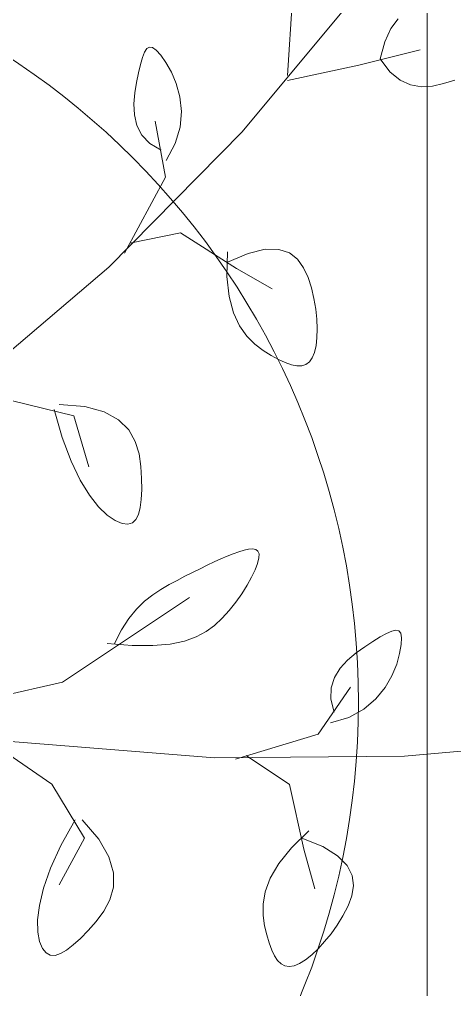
# Model space of a CAD drawing. Header units: centimetres. Extents: x -26724 to 60145, y -23645 to 6771.
# Drawn here: x -10766.76 to -10749.65, y 1028.75 to 1066.9 of the extents above; entities that cross this region are included whole.
import ezdxf

# ---------------------------------------------------------------- set-up
doc = ezdxf.new("R2010")
doc.units = ezdxf.units.CM
for name, pattern in [('AUSGEZOGEN', [0]), ('DALEKOVOD_VN', [5, 2.5, -2.5]), ('PUNKT2_S9', [0.35, 0.15, -0.1, 0, -0.1])]:
    doc.linetypes.add(name, pattern=pattern)
doc.layers.add('3.IZGLED 2', color=7, linetype='Continuous', lineweight=9, true_color=0x4a4a4a)
doc.layers.add('Moebel', color=252, linetype='PUNKT2_S9', lineweight=13)

# ---------------------------------------------------------------- blocks, each defined once
blk = doc.blocks.new('ggggt')
at = {"layer": 'Moebel', "color": 91, "linetype": 'AUSGEZOGEN', "lineweight": 18, "transparency": 33554687}
for p, q in [((1595.243, 2014.777, 13.5), (1595.443, 2017.975, 13.5)), ((1593.455, 2012.56, 13.5), (1597.891, 2017.891, 13.5)), ((1599.3, 2016.613, 13.5), (1599.585, 2016.998, 13.5)), ((1599.063, 2016.095, 13.5), (1599.3, 2016.613, 13.5)), ((1598.881, 2015.427, 13.5), (1599.063, 2016.095, 13.5)), ((1589.541, 2015.478, 13.5), (1589.62, 2015.687, 13.5)), ((1589.62, 2015.687, 13.5), (1589.708, 2015.827, 13.5)), ((1589.708, 2015.827, 13.5), (1589.809, 2015.891, 13.5)), ((1589.809, 2015.891, 13.5), (1589.931, 2015.875, 13.5)), ((1589.931, 2015.875, 13.5), (1590.077, 2015.772, 13.5)), ((1590.077, 2015.772, 13.5), (1590.254, 2015.577, 13.5)), ((1598.046, 2015.177, 13.5), (1600.449, 2015.776, 13.5)), ((1589.465, 2015.207, 13.5), (1589.541, 2015.478, 13.5)), ((1590.254, 2015.577, 13.5), (1590.461, 2015.286, 13.5)), ((1590.461, 2015.286, 13.5), (1590.675, 2014.908, 13.5)), ((1599.266, 2014.921, 13.5), (1598.881, 2015.427, 13.5)), ((1598.881, 2015.427, 13.5), (1598.881, 2015.427, 13.5)), ((1589.305, 2014.498, 13.5), (1589.386, 2014.877, 13.5)), ((1589.386, 2014.877, 13.5), (1589.465, 2015.207, 13.5)), ((1590.675, 2014.908, 13.5), (1590.867, 2014.453, 13.5)), ((1595.243, 2014.577, 13.5), (1598.046, 2015.177, 13.5)), ((1599.666, 2014.587, 13.5), (1599.266, 2014.921, 13.5)), ((1589.236, 2014.085, 13.5), (1589.305, 2014.498, 13.5)), ((1600.08, 2014.398, 13.5), (1599.666, 2014.587, 13.5)), ((1601.813, 2014.588, 13.5), (1601.374, 2014.45, 13.5)), ((1590.867, 2014.453, 13.5), (1591.007, 2013.934, 13.5)), ((1600.504, 2014.33, 13.5), (1600.08, 2014.398, 13.5)), ((1600.936, 2014.355, 13.5), (1600.504, 2014.33, 13.5)), ((1601.374, 2014.45, 13.5), (1600.936, 2014.355, 13.5)), ((1589.201, 2013.653, 13.5), (1589.236, 2014.085, 13.5)), ((1591.007, 2013.934, 13.5), (1591.067, 2013.361, 13.5)), ((1589.222, 2013.222, 13.5), (1589.201, 2013.653, 13.5)), ((1591.067, 2013.361, 13.5), (1591.017, 2012.745, 13.5)), ((1589.318, 2012.806, 13.5), (1589.222, 2013.222, 13.5)), ((1590.437, 2010.779, 13.5), (1590.036, 2012.978, 13.5)), ((1589.511, 2012.424, 13.5), (1589.318, 2012.806, 13.5)), ((1591.017, 2012.745, 13.5), (1590.828, 2012.097, 13.5)), ((1588.216, 2007.229, 13.5), (1593.455, 2012.56, 13.5)), ((1589.821, 2012.093, 13.5), (1589.511, 2012.424, 13.5)), ((1590.271, 2011.829, 13.5), (1589.821, 2012.093, 13.5)), ((1590.828, 2012.097, 13.5), (1590.471, 2011.429, 13.5)), ((1588.835, 2007.78, 13.5), (1590.437, 2010.779, 13.5)), ((1589.035, 2008.18, 13.5), (1591.038, 2008.58, 13.5)), ((1591.038, 2008.58, 13.5), (1593.24, 2007.18, 13.5)), ((1592.874, 2007.831, 13.5), (1592.857, 2006.872, 13.5)), ((1593.694, 2007.777, 13.5), (1592.874, 2007.431, 13.5)), ((1594.362, 2007.935, 13.5), (1593.694, 2007.777, 13.5)), ((1594.896, 2007.931, 13.5), (1594.362, 2007.935, 13.5)), ((1595.315, 2007.791, 13.5), (1594.896, 2007.931, 13.5)), ((1595.634, 2007.543, 13.5), (1595.315, 2007.791, 13.5)), ((1582.105, 2002.032, 13.5), (1588.216, 2007.229, 13.5)), ((1595.873, 2007.213, 13.5), (1595.634, 2007.543, 13.5)), ((1592.857, 2006.872, 13.5), (1592.943, 2006.08, 13.5)), ((1593.24, 2007.18, 13.5), (1594.642, 2006.381, 13.5)), ((1596.048, 2006.828, 13.5), (1595.873, 2007.213, 13.5)), ((1596.178, 2006.415, 13.5), (1596.048, 2006.828, 13.5)), ((1592.943, 2006.08, 13.5), (1593.114, 2005.438, 13.5)), ((1596.277, 2005.997, 13.5), (1596.178, 2006.415, 13.5)), ((1596.348, 2005.585, 13.5), (1596.277, 2005.997, 13.5)), ((1593.114, 2005.438, 13.5), (1593.352, 2004.924, 13.5)), ((1596.391, 2005.186, 13.5), (1596.348, 2005.585, 13.5)), ((1596.408, 2004.809, 13.5), (1596.391, 2005.186, 13.5)), ((1593.352, 2004.924, 13.5), (1593.637, 2004.519, 13.5)), ((1596.397, 2004.461, 13.5), (1596.408, 2004.809, 13.5)), ((1593.637, 2004.519, 13.5), (1593.951, 2004.204, 13.5)), ((1593.951, 2004.204, 13.5), (1594.276, 2003.96, 13.5)), ((1596.361, 2004.149, 13.5), (1596.397, 2004.461, 13.5)), ((1594.276, 2003.96, 13.5), (1594.593, 2003.766, 13.5)), ((1596.211, 2003.666, 13.5), (1596.299, 2003.882, 13.5)), ((1596.299, 2003.882, 13.5), (1596.361, 2004.149, 13.5)), ((1594.593, 2003.766, 13.5), (1594.886, 2003.607, 13.5)), ((1594.886, 2003.607, 13.5), (1595.153, 2003.483, 13.5)), ((1595.153, 2003.483, 13.5), (1595.394, 2003.397, 13.5)), ((1595.961, 2003.405, 13.5), (1596.099, 2003.508, 13.5)), ((1596.099, 2003.508, 13.5), (1596.211, 2003.666, 13.5)), ((1595.394, 2003.397, 13.5), (1595.609, 2003.354, 13.5)), ((1595.609, 2003.354, 13.5), (1595.798, 2003.355, 13.5)), ((1595.798, 2003.355, 13.5), (1595.961, 2003.405, 13.5)), ((1584.429, 2001.983, 13.5), (1586.832, 2001.383, 13.5)), ((1586.383, 2000.53, 13.5), (1586.066, 2001.634, 13.5)), ((1586.266, 2001.833, 13.5), (1587.266, 2001.758, 13.5)), ((1587.266, 2001.758, 13.5), (1588.034, 2001.549, 13.5)), ((1588.034, 2001.549, 13.5), (1588.601, 2001.232, 13.5)), ((1586.832, 2001.383, 13.5), (1587.433, 1999.384, 13.5)), ((1588.601, 2001.232, 13.5), (1588.998, 2000.832, 13.5)), ((1588.998, 2000.832, 13.5), (1589.256, 2000.375, 13.5)), ((1586.727, 1999.61, 13.5), (1586.383, 2000.53, 13.5)), ((1589.256, 2000.375, 13.5), (1589.406, 1999.887, 13.5)), ((1587.086, 1998.858, 13.5), (1586.727, 1999.61, 13.5)), ((1589.406, 1999.887, 13.5), (1589.478, 1999.393, 13.5)), ((1589.478, 1999.393, 13.5), (1589.503, 1998.918, 13.5)), ((1587.451, 1998.262, 13.5), (1587.086, 1998.858, 13.5)), ((1589.503, 1998.918, 13.5), (1589.507, 1998.486, 13.5)), ((1589.507, 1998.486, 13.5), (1589.491, 1998.103, 13.5)), ((1587.809, 1997.807, 13.5), (1587.451, 1998.262, 13.5)), ((1589.491, 1998.103, 13.5), (1589.451, 1997.777, 13.5)), ((1588.149, 1997.48, 13.5), (1587.809, 1997.807, 13.5)), ((1589.451, 1997.777, 13.5), (1589.382, 1997.51, 13.5)), ((1588.462, 1997.266, 13.5), (1588.149, 1997.48, 13.5)), ((1589.281, 1997.31, 13.5), (1589.142, 1997.18, 13.5)), ((1589.382, 1997.51, 13.5), (1589.281, 1997.31, 13.5)), ((1588.736, 1997.152, 13.5), (1588.462, 1997.266, 13.5)), ((1588.962, 1997.126, 13.5), (1588.736, 1997.152, 13.5)), ((1589.142, 1997.18, 13.5), (1588.962, 1997.126, 13.5)), ((1592.618, 1995.761, 13.5), (1592.867, 1995.868, 13.5)), ((1592.867, 1995.868, 13.5), (1593.103, 1995.963, 13.5)), ((1593.103, 1995.963, 13.5), (1593.325, 1996.044, 13.5)), ((1593.325, 1996.044, 13.5), (1593.53, 1996.106, 13.5)), ((1593.53, 1996.106, 13.5), (1593.712, 1996.144, 13.5)), ((1593.712, 1996.144, 13.5), (1593.866, 1996.154, 13.5)), ((1593.866, 1996.154, 13.5), (1593.989, 1996.129, 13.5)), ((1593.989, 1996.129, 13.5), (1594.075, 1996.065, 13.5)), ((1594.117, 1995.797, 13.5), (1594.066, 1995.586, 13.5)), ((1594.075, 1996.065, 13.5), (1594.119, 1995.956, 13.5)), ((1594.119, 1995.956, 13.5), (1594.117, 1995.797, 13.5)), ((1591.803, 1995.376, 13.5), (1592.085, 1995.514, 13.5)), ((1592.085, 1995.514, 13.5), (1592.357, 1995.643, 13.5)), ((1592.357, 1995.643, 13.5), (1592.618, 1995.761, 13.5)), ((1594.066, 1995.586, 13.5), (1593.969, 1995.329, 13.5)), ((1590.899, 1994.916, 13.5), (1591.209, 1995.076, 13.5)), ((1591.209, 1995.076, 13.5), (1591.51, 1995.23, 13.5)), ((1591.51, 1995.23, 13.5), (1591.803, 1995.376, 13.5)), ((1593.83, 1995.038, 13.5), (1593.654, 1994.723, 13.5)), ((1593.969, 1995.329, 13.5), (1593.83, 1995.038, 13.5)), ((1590.261, 1994.562, 13.5), (1590.582, 1994.748, 13.5)), ((1590.582, 1994.748, 13.5), (1590.899, 1994.916, 13.5)), ((1593.654, 1994.723, 13.5), (1593.445, 1994.394, 13.5)), ((1589.619, 1994.093, 13.5), (1589.939, 1994.348, 13.5)), ((1589.939, 1994.348, 13.5), (1590.261, 1994.562, 13.5)), ((1593.445, 1994.394, 13.5), (1593.208, 1994.062, 13.5)), ((1586.398, 1990.917, 13.5), (1591.382, 1994.237, 13.5)), ((1589.306, 1993.785, 13.5), (1589.619, 1994.093, 13.5)), ((1593.208, 1994.062, 13.5), (1592.948, 1993.737, 13.5)), ((1589.002, 1993.413, 13.5), (1589.306, 1993.785, 13.5)), ((1592.948, 1993.737, 13.5), (1592.669, 1993.429, 13.5)), ((1588.712, 1992.966, 13.5), (1589.002, 1993.413, 13.5)), ((1592.371, 1993.147, 13.5), (1592.039, 1992.9, 13.5)), ((1592.669, 1993.429, 13.5), (1592.371, 1993.147, 13.5)), ((1588.437, 1992.43, 13.5), (1588.712, 1992.966, 13.5)), ((1592.039, 1992.9, 13.5), (1591.65, 1992.691, 13.5)), ((1598.888, 1992.693, 13.5), (1599.134, 1992.832, 13.5)), ((1599.134, 1992.832, 13.5), (1599.338, 1992.923, 13.5)), ((1599.338, 1992.923, 13.5), (1599.499, 1992.96, 13.5)), ((1599.499, 1992.96, 13.5), (1599.616, 1992.934, 13.5)), ((1599.616, 1992.934, 13.5), (1599.691, 1992.836, 13.5)), ((1599.691, 1992.836, 13.5), (1599.721, 1992.66, 13.5)), ((1589.13, 1992.359, 13.5), (1588.154, 1992.43, 13.5)), ((1589.946, 1992.355, 13.5), (1589.13, 1992.359, 13.5)), ((1590.625, 1992.413, 13.5), (1589.946, 1992.355, 13.5)), ((1591.186, 1992.526, 13.5), (1590.625, 1992.413, 13.5)), ((1591.65, 1992.691, 13.5), (1591.186, 1992.526, 13.5)), ((1598.274, 1992.306, 13.5), (1598.6, 1992.516, 13.5)), ((1598.6, 1992.516, 13.5), (1598.888, 1992.693, 13.5)), ((1599.708, 1992.397, 13.5), (1599.649, 1992.045, 13.5)), ((1599.721, 1992.66, 13.5), (1599.708, 1992.397, 13.5)), ((1597.604, 1991.781, 13.5), (1597.933, 1992.062, 13.5)), ((1597.933, 1992.062, 13.5), (1598.274, 1992.306, 13.5)), ((1599.649, 1992.045, 13.5), (1599.533, 1991.626, 13.5)), ((1597.313, 1991.462, 13.5), (1597.604, 1991.781, 13.5)), ((1599.533, 1991.626, 13.5), (1599.347, 1991.169, 13.5)), ((1597.087, 1991.1, 13.5), (1597.313, 1991.462, 13.5)), ((1580.997, 1989.675, 13.5), (1586.398, 1990.917, 13.5)), ((1596.954, 1990.693, 13.5), (1597.087, 1991.1, 13.5)), ((1599.347, 1991.169, 13.5), (1599.079, 1990.703, 13.5)), ((1596.445, 1988.875, 13.5), (1597.716, 1990.713, 13.5)), ((1596.939, 1990.239, 13.5), (1596.954, 1990.693, 13.5)), ((1599.079, 1990.703, 13.5), (1598.716, 1990.255, 13.5)), ((1597.07, 1989.735, 13.5), (1596.939, 1990.239, 13.5)), ((1598.716, 1990.255, 13.5), (1598.245, 1989.855, 13.5)), ((1598.245, 1989.855, 13.5), (1597.653, 1989.53, 13.5)), ((1597.653, 1989.53, 13.5), (1596.929, 1989.31, 13.5)), ((1583.288, 1988.745, 13.5), (1585.977, 1986.903, 13.5)), ((1584.368, 1988.582, 13.5), (1592.364, 1987.935, 13.5)), ((1593.192, 1987.887, 13.5), (1596.445, 1988.875, 13.5)), ((1599.839, 1988, 13.5), (1606.745, 1988.633, 13.5)), ((1592.364, 1987.935, 13.5), (1599.839, 1988, 13.5)), ((1593.616, 1988.028, 13.5), (1595.315, 1986.895, 13.5)), ((1585.977, 1986.903, 13.5), (1587.252, 1984.78, 13.5)), ((1595.315, 1986.895, 13.5), (1595.883, 1984.348, 13.5)), ((1586.331, 1984.495, 13.5), (1586.887, 1985.499, 13.5)), ((1587.17, 1985.499, 13.5), (1587.824, 1984.738, 13.5)), ((1587.252, 1984.78, 13.5), (1586.264, 1982.942, 13.5)), ((1587.824, 1984.738, 13.5), (1588.219, 1984.047, 13.5)), ((1596.083, 1985.067, 13.5), (1595.393, 1984.401, 13.5)), ((1596.625, 1984.45, 13.5), (1595.801, 1984.784, 13.5)), ((1585.924, 1983.601, 13.5), (1586.331, 1984.495, 13.5)), ((1595.393, 1984.401, 13.5), (1594.895, 1983.78, 13.5)), ((1595.883, 1984.348, 13.5), (1596.308, 1982.791, 13.5)), ((1597.209, 1984.089, 13.5), (1596.625, 1984.45, 13.5)), ((1588.219, 1984.047, 13.5), (1588.396, 1983.422, 13.5)), ((1597.584, 1983.708, 13.5), (1597.209, 1984.089, 13.5)), ((1585.647, 1982.815, 13.5), (1585.924, 1983.601, 13.5)), ((1594.895, 1983.78, 13.5), (1594.561, 1983.205, 13.5)), ((1597.781, 1983.313, 13.5), (1597.584, 1983.708, 13.5)), ((1588.396, 1983.422, 13.5), (1588.394, 1982.858, 13.5)), ((1594.561, 1983.205, 13.5), (1594.366, 1982.674, 13.5)), ((1597.832, 1982.912, 13.5), (1597.781, 1983.313, 13.5)), ((1585.483, 1982.136, 13.5), (1585.647, 1982.815, 13.5)), ((1588.394, 1982.858, 13.5), (1588.253, 1982.353, 13.5)), ((1597.767, 1982.509, 13.5), (1597.832, 1982.912, 13.5)), ((1594.366, 1982.674, 13.5), (1594.281, 1982.186, 13.5)), ((1597.619, 1982.113, 13.5), (1597.767, 1982.509, 13.5)), ((1585.414, 1981.561, 13.5), (1585.483, 1982.136, 13.5)), ((1588.253, 1982.353, 13.5), (1588.014, 1981.902, 13.5)), ((1594.281, 1982.186, 13.5), (1594.281, 1981.741, 13.5)), ((1597.418, 1981.729, 13.5), (1597.619, 1982.113, 13.5)), ((1588.014, 1981.902, 13.5), (1587.715, 1981.502, 13.5)), ((1594.281, 1981.741, 13.5), (1594.338, 1981.338, 13.5)), ((1597.193, 1981.364, 13.5), (1597.418, 1981.729, 13.5)), ((1585.424, 1981.089, 13.5), (1585.414, 1981.561, 13.5)), ((1587.715, 1981.502, 13.5), (1587.398, 1981.148, 13.5)), ((1594.338, 1981.338, 13.5), (1594.425, 1980.977, 13.5)), ((1596.951, 1981.022, 13.5), (1597.193, 1981.364, 13.5)), ((1585.494, 1980.716, 13.5), (1585.424, 1981.089, 13.5)), ((1587.398, 1981.148, 13.5), (1587.095, 1980.84, 13.5)), ((1594.425, 1980.977, 13.5), (1594.52, 1980.658, 13.5)), ((1596.7, 1980.71, 13.5), (1596.951, 1981.022, 13.5)), ((1585.606, 1980.443, 13.5), (1585.494, 1980.716, 13.5)), ((1586.813, 1980.581, 13.5), (1586.554, 1980.378, 13.5)), ((1587.095, 1980.84, 13.5), (1586.813, 1980.581, 13.5)), ((1594.52, 1980.658, 13.5), (1594.621, 1980.381, 13.5)), ((1596.445, 1980.432, 13.5), (1596.7, 1980.71, 13.5)), ((1585.747, 1980.264, 13.5), (1585.606, 1980.443, 13.5)), ((1585.913, 1980.175, 13.5), (1585.747, 1980.264, 13.5)), ((1586.103, 1980.169, 13.5), (1585.913, 1980.175, 13.5)), ((1586.317, 1980.239, 13.5), (1586.103, 1980.169, 13.5)), ((1586.554, 1980.378, 13.5), (1586.317, 1980.239, 13.5)), ((1594.621, 1980.381, 13.5), (1594.731, 1980.15, 13.5)), ((1594.731, 1980.15, 13.5), (1594.851, 1979.967, 13.5)), ((1595.946, 1979.998, 13.5), (1596.192, 1980.193, 13.5)), ((1596.192, 1980.193, 13.5), (1596.445, 1980.432, 13.5)), ((1594.851, 1979.967, 13.5), (1594.986, 1979.835, 13.5)), ((1594.986, 1979.835, 13.5), (1595.137, 1979.755, 13.5)), ((1595.137, 1979.755, 13.5), (1595.307, 1979.73, 13.5)), ((1595.307, 1979.73, 13.5), (1595.498, 1979.762, 13.5)), ((1595.498, 1979.762, 13.5), (1595.713, 1979.853, 13.5)), ((1595.713, 1979.853, 13.5), (1595.946, 1979.998, 13.5))]:
    blk.add_line(p, q, dxfattribs=at)
blk.add_circle((1567.746, 1990.122, 13.5), 30.281, dxfattribs=at)

msp = doc.modelspace()

# ---------------------------------------------------------------- linework, layer by layer
at = {"layer": '3.IZGLED 2', "linetype": 'AUSGEZOGEN', "lineweight": 18, "transparency": 33554687}
for p, q in [((-10750.732, 1643.889, 13.5), (-10750.732, 940.889, 13.5)), ((-10750.731, 1494.899, 13.5), (-10750.731, 994.899, 13.5))]:
    msp.add_line(p, q, dxfattribs=at)
at = {"layer": '3.IZGLED 2', "linetype": 'DALEKOVOD_VN', "lineweight": 18, "ltscale": 3, "transparency": 33554687}
msp.add_line((-10750.732, 1643.889, 13.5), (-10750.732, 940.889, 13.5), dxfattribs=at)
at = {"layer": '3.IZGLED 2', "color": 4, "ltscale": 12, "elevation": 13.5}
msp.add_lwpolyline([(-10750.731, 1080.889), (-10720.731, 1080.889), (-10720.731, 1000.889), (-10750.732, 1000.889)], close=True, dxfattribs=at)

# ---------------------------------------------------------------- block references
at = {"layer": '3.IZGLED 2'}
msp.add_blockref('ggggt', (-12351.461, -950.076, 13.5), dxfattribs=at)

doc.saveas('drawing.dxf')
